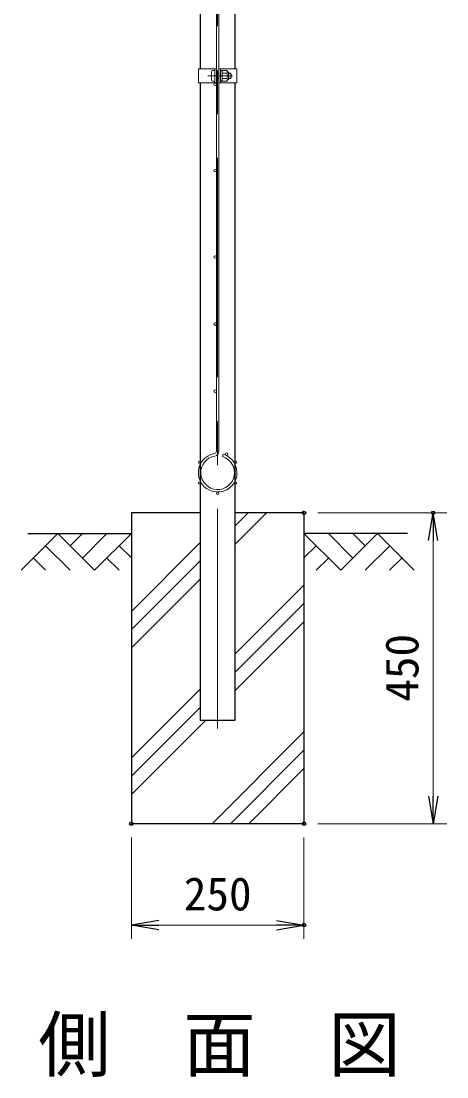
# Model space of a CAD drawing. Units: millimetres, scale not verified. Extents: x -4200 to 4200, y -2970 to 2970.
# Drawn here: x -208 to 409, y -1302 to 225 of the extents above; entities that cross this region are included whole.
import ezdxf
from ezdxf.enums import TextEntityAlignment as Align

# ---------------------------------------------------------------- set-up
doc = ezdxf.new("R2010")
doc.units = ezdxf.units.MM
doc.header["$LTSCALE"] = 10
doc.header["$PDMODE"] = 32
doc.header["$PDSIZE"] = 5
doc.linetypes.add('USER1', pattern=[50.8, 31.75, -6.35, 6.35, -6.35])
for name, color, linetype, lineweight in [('0-0_D-TTL-TXT', 7, 'Continuous', 25), ('0-3_D-STR4', 7, 'Continuous', 25), ('0-4_D-STR-DIM', 7, 'Continuous', 13), ('0-7_D-STR1', 1, 'Continuous', 25), ('0-8_D-DCR-HCH', 7, 'Continuous', 13), ('0-9_D-BMK', 2, 'USER1', 13), ('0-A_D-STR2', 7, 'Continuous', 13), ('0-B_D-STR3', 3, 'Continuous', 13), ('0-C_D-BGD', 7, 'Continuous', 25)]:
    doc.layers.add(name, color=color, linetype=linetype, lineweight=lineweight)
doc.layers.add('0-5_0', color=7, linetype='Continuous')
doc.layers.add('0-6_Defpoints', color=7, linetype='Continuous')
doc.styles.add('ＭＳ ゴシック', font='')
doc.styles.get('ＭＳ ゴシック').set_extended_font_data('MS Gothic')

# ---------------------------------------------------------------- blocks, each defined once
blk = doc.blocks.new('_Open')
at = {"layer": '0-5_0'}
blk.add_line((-10, 1.667), (0, 0), dxfattribs=at)
blk.add_lwpolyline([(-10, -1.667), (0, 0), (-10, 0)], dxfattribs=at)

msp = doc.modelspace()

# ---------------------------------------------------------------- linework, layer by layer
at = {"layer": '0-3_D-STR4'}
for p, q in [((-48.47, -486.02), (-48.47, -936.02)), ((51.13, -486.02), (-48.47, -486.02)), ((201.53, -486.02), (101.93, -486.02)), ((201.53, -486.02), (201.53, -936.02)), ((201.53, -936.02), (-48.47, -936.02))]:
    msp.add_line(p, q, dxfattribs=at)
at = {"layer": '0-4_D-STR-DIM'}
for p, q in [((221.53, -486.02), (408.51, -486.02)), ((388.51, -896.02), (388.51, -526.02)), ((221.53, -936.02), (408.51, -936.02)), ((-48.47, -956.02), (-48.47, -1102.66)), ((201.53, -956.02), (201.53, -1102.66)), ((-8.47, -1082.66), (161.53, -1082.66))]:
    msp.add_line(p, q, dxfattribs=at)
at = {"layer": '0-6_Defpoints'}
for p in [(201.53, -486.02), (388.51, -486.02), (-48.47, -936.02), (201.53, -936.02), (201.53, -936.02), (201.53, -1082.66)]:
    msp.add_point(p, dxfattribs=at)
at = {"layer": '0-7_D-STR1'}
for p, q in [((51.13, 726.23), (51.13, 156.23)), ((101.93, 156.23), (101.93, 726.23)), ((51.13, 136.23), (51.13, -786.02)), ((101.93, -786.02), (101.93, 136.23)), ((51.13, -786.02), (101.93, -786.02))]:
    msp.add_line(p, q, dxfattribs=at)
at = {"layer": '0-8_D-DCR-HCH'}
for p, q in [((101.93, -531.31), (147.22, -486.02)), ((101.93, -504.8), (120.7, -486.02)), ((-154.9, -516.02), (-208.11, -569.23)), ((-154.9, -516.02), (-101.68, -569.23)), ((-137.16, -533.76), (-119.42, -516.02)), ((-119.42, -551.5), (-83.95, -516.02)), ((-101.68, -569.23), (-48.47, -516.02)), ((254.74, -569.23), (201.53, -516.02)), ((272.48, -551.5), (237, -516.02)), ((307.95, -516.02), (254.74, -569.23)), ((290.31, -533.85), (272.48, -516.02)), ((307.95, -516.02), (361.16, -569.23)), ((-172.63, -533.76), (-137, -569.23)), ((-66.21, -533.76), (-48.47, -551.41)), ((-48.47, -628.68), (51.13, -529.08)), ((219.27, -533.76), (201.53, -551.41)), ((325.69, -533.76), (290.05, -569.23)), ((-190.37, -551.5), (-172.55, -569.23)), ((-83.95, -551.5), (-66.13, -569.23)), ((-48.47, -655.2), (51.13, -555.6)), ((237, -551.5), (219.18, -569.23)), ((343.43, -551.5), (325.61, -569.23)), ((-48.47, -681.71), (51.13, -582.11)), ((101.93, -690.41), (201.53, -590.81)), ((101.93, -716.93), (201.53, -617.33)), ((101.93, -743.44), (201.53, -643.84)), ((-48.47, -840.81), (51.13, -741.21)), ((-48.47, -867.33), (51.13, -767.73)), ((-48.47, -893.84), (59.35, -786.02)), ((68.45, -936.02), (201.53, -802.94)), ((94.97, -936.02), (201.53, -829.46)), ((121.48, -936.02), (201.53, -855.98))]:
    msp.add_line(p, q, dxfattribs=at)
at = {"layer": '0-9_D-BMK'}
for p, q in [((76.53, -798.02), (76.53, 1338.98)), ((62.11, 146.23), (97.85, 146.23))]:
    msp.add_line(p, q, dxfattribs=at)
at = {"layer": '0-A_D-STR2'}
for p, q in [((74.73, -396.89), (74.73, 1254.84)), ((78.33, -396.89), (78.33, 1254.84)), ((83.5, -404.64), (84.53, -401.19))]:
    msp.add_line(p, q, dxfattribs=at)
for centre in [(72.93, 133.98), (72.93, 8.98), (72.93, -116.02), (72.93, -213.02), (72.93, -310.02), (50.72, -413.12), (89.65, -401.26), (102.34, -413.12), (50.72, -442.92), (102.34, -442.92), (76.53, -457.82)]:
    msp.add_circle(centre, 1.8, dxfattribs=at)
for centre, radius, start, end in [((71.13, -396.89), 3.6, 279.83934, 0), ((71.13, -396.89), 7.2, 279.83934, 0), ((76.53, -428.02), 28, 99.83934, 73.39579), ((76.53, -428.02), 24.4, 99.83934, 73.39579)]:
    msp.add_arc(centre, radius, start, end, dxfattribs=at)
at = {"layer": '0-B_D-STR3'}
for p, q in [((48.83, 156.23), (74.73, 156.23)), ((48.83, 156.23), (48.83, 136.23)), ((72.43, 136.23), (72.43, 156.23)), ((72.43, 154.23), (72.43, 138.23)), ((74.73, 136.23), (74.73, 156.23)), ((78.33, 136.23), (78.33, 156.23)), ((78.33, 156.23), (104.23, 156.23)), ((80.63, 136.23), (80.63, 156.23)), ((80.63, 150.73), (81.02, 153.89)), ((82.78, 153.98), (81.12, 153.98)), ((82.83, 146.23), (82.83, 153.95)), ((82.93, 153.74), (82.88, 153.91)), ((89.62, 153.74), (82.93, 153.74)), ((104.23, 156.23), (104.23, 136.23)), ((67.63, 152.73), (67.63, 139.73)), ((74.73, 150.23), (78.33, 150.23)), ((74.73, 149.55), (78.33, 149.55)), ((74.73, 142.91), (78.33, 142.91)), ((74.73, 142.23), (78.33, 142.23)), ((80.63, 150.73), (80.63, 141.73)), ((80.63, 141.73), (81.02, 138.57)), ((82.76, 138.48), (81.12, 138.48)), ((89.62, 149.98), (82.83, 149.98)), ((82.83, 146.23), (82.83, 138.5)), ((89.62, 142.48), (82.83, 142.48)), ((89.62, 138.72), (82.93, 138.72)), ((92.13, 151.23), (92.13, 141.23)), ((92.13, 150.23), (95.43, 150.23)), ((92.13, 149.55), (95.75, 149.55)), ((92.13, 142.91), (95.75, 142.91)), ((92.13, 142.23), (95.43, 142.23)), ((95.43, 150.23), (95.43, 142.23)), ((48.83, 136.23), (74.73, 136.23)), ((78.33, 136.23), (104.23, 136.23))]:
    msp.add_line(p, q, dxfattribs=at)
for centre, radius, start, end in [((81.12, 153.88), 0.1, 90, 173), ((82.78, 153.88), 0.1, 15, 90), ((77.95, 151.86), 5.32, 339.37322, 22.7756), ((88.61, 151.86), 2.13, 298.45309, 61.54691), ((85.35, 146.97), 8, 32.13463, 57.68315), ((81.12, 138.58), 0.1, 187, 270), ((82.76, 138.58), 0.1, 270, 337.2244), ((77.95, 140.6), 5.32, 337.2244, 20.62678), ((62.07, 146.23), 21.19, 0, 10.20031), ((62.07, 146.23), 21.19, 349.79969, 0), ((83.86, 146.23), 6.87, 0, 33.09348), ((83.86, 146.23), 6.87, 326.90652, 0), ((88.61, 140.6), 2.13, 298.45309, 61.54691), ((85.35, 145.48), 8, 302.31685, 327.86537), ((87.93, 146.23), 8.5, 331.92751, 28.07249)]:
    msp.add_arc(centre, radius, start, end, dxfattribs=at)
for centre, start_param, end_param in [((72.43, 152.73), 1.5707963, 3.1415927), ((72.43, 139.73), 3.1415927, 4.712389)]:
    msp.add_ellipse(centre, major_axis=(4.8, 0), ratio=0.3125, start_param=start_param, end_param=end_param, dxfattribs=at)
at = {"layer": '0-C_D-BGD'}
for p, q in [((-198.47, -516.02), (-48.47, -516.02)), ((351.53, -516.02), (201.53, -516.02))]:
    msp.add_line(p, q, dxfattribs=at)

# ---------------------------------------------------------------- block references
at = {"layer": '0-4_D-STR-DIM', "xscale": 4, "yscale": 4}
for p, rotation in [((388.51, -486.02), 90), ((388.51, -936.02), 270), ((-48.47, -1082.66), 180)]:
    msp.add_blockref('_Open', p, dxfattribs=dict(at, rotation=rotation))
msp.add_blockref('_Open', (201.53, -1082.66), dxfattribs=at)

# ---------------------------------------------------------------- texts
at = {"layer": '0-0_D-TTL-TXT', "style": 'ＭＳ ゴシック'}
msp.add_text('側\u3000面\u3000図', height=76.98, dxfattribs=at).set_placement((-183.37, -1316.95), align=Align.BOTTOM_LEFT)
at = {"layer": '0-4_D-STR-DIM', "style": 'ＭＳ ゴシック'}
msp.add_text('450', height=48.09, rotation=90, dxfattribs=at).set_placement((381.76, -759.52), align=Align.BOTTOM_LEFT)
msp.add_text('250', height=48.09, dxfattribs=at).set_placement((27.53, -1075.91), align=Align.BOTTOM_LEFT)

doc.saveas('drawing.dxf')
